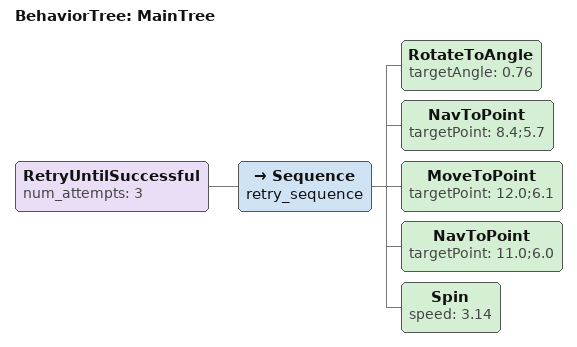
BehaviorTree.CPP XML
<root BTCPP_format="4">
    <BehaviorTree ID="MainTree">
        <RetryUntilSuccessful num_attempts="3">
            <Sequence name="retry_sequence">
                <RotateToAngle targetAngle="0.76"/>
                <NavToPoint targetPoint="8.4;5.7"/>
                <MoveToPoint targetPoint="12.0;6.1"/>
                <NavToPoint targetPoint="11.0;6.0"/>
                <Spin speed="3.14"/>
            </Sequence>
        </RetryUntilSuccessful>
    </BehaviorTree>
</root>
